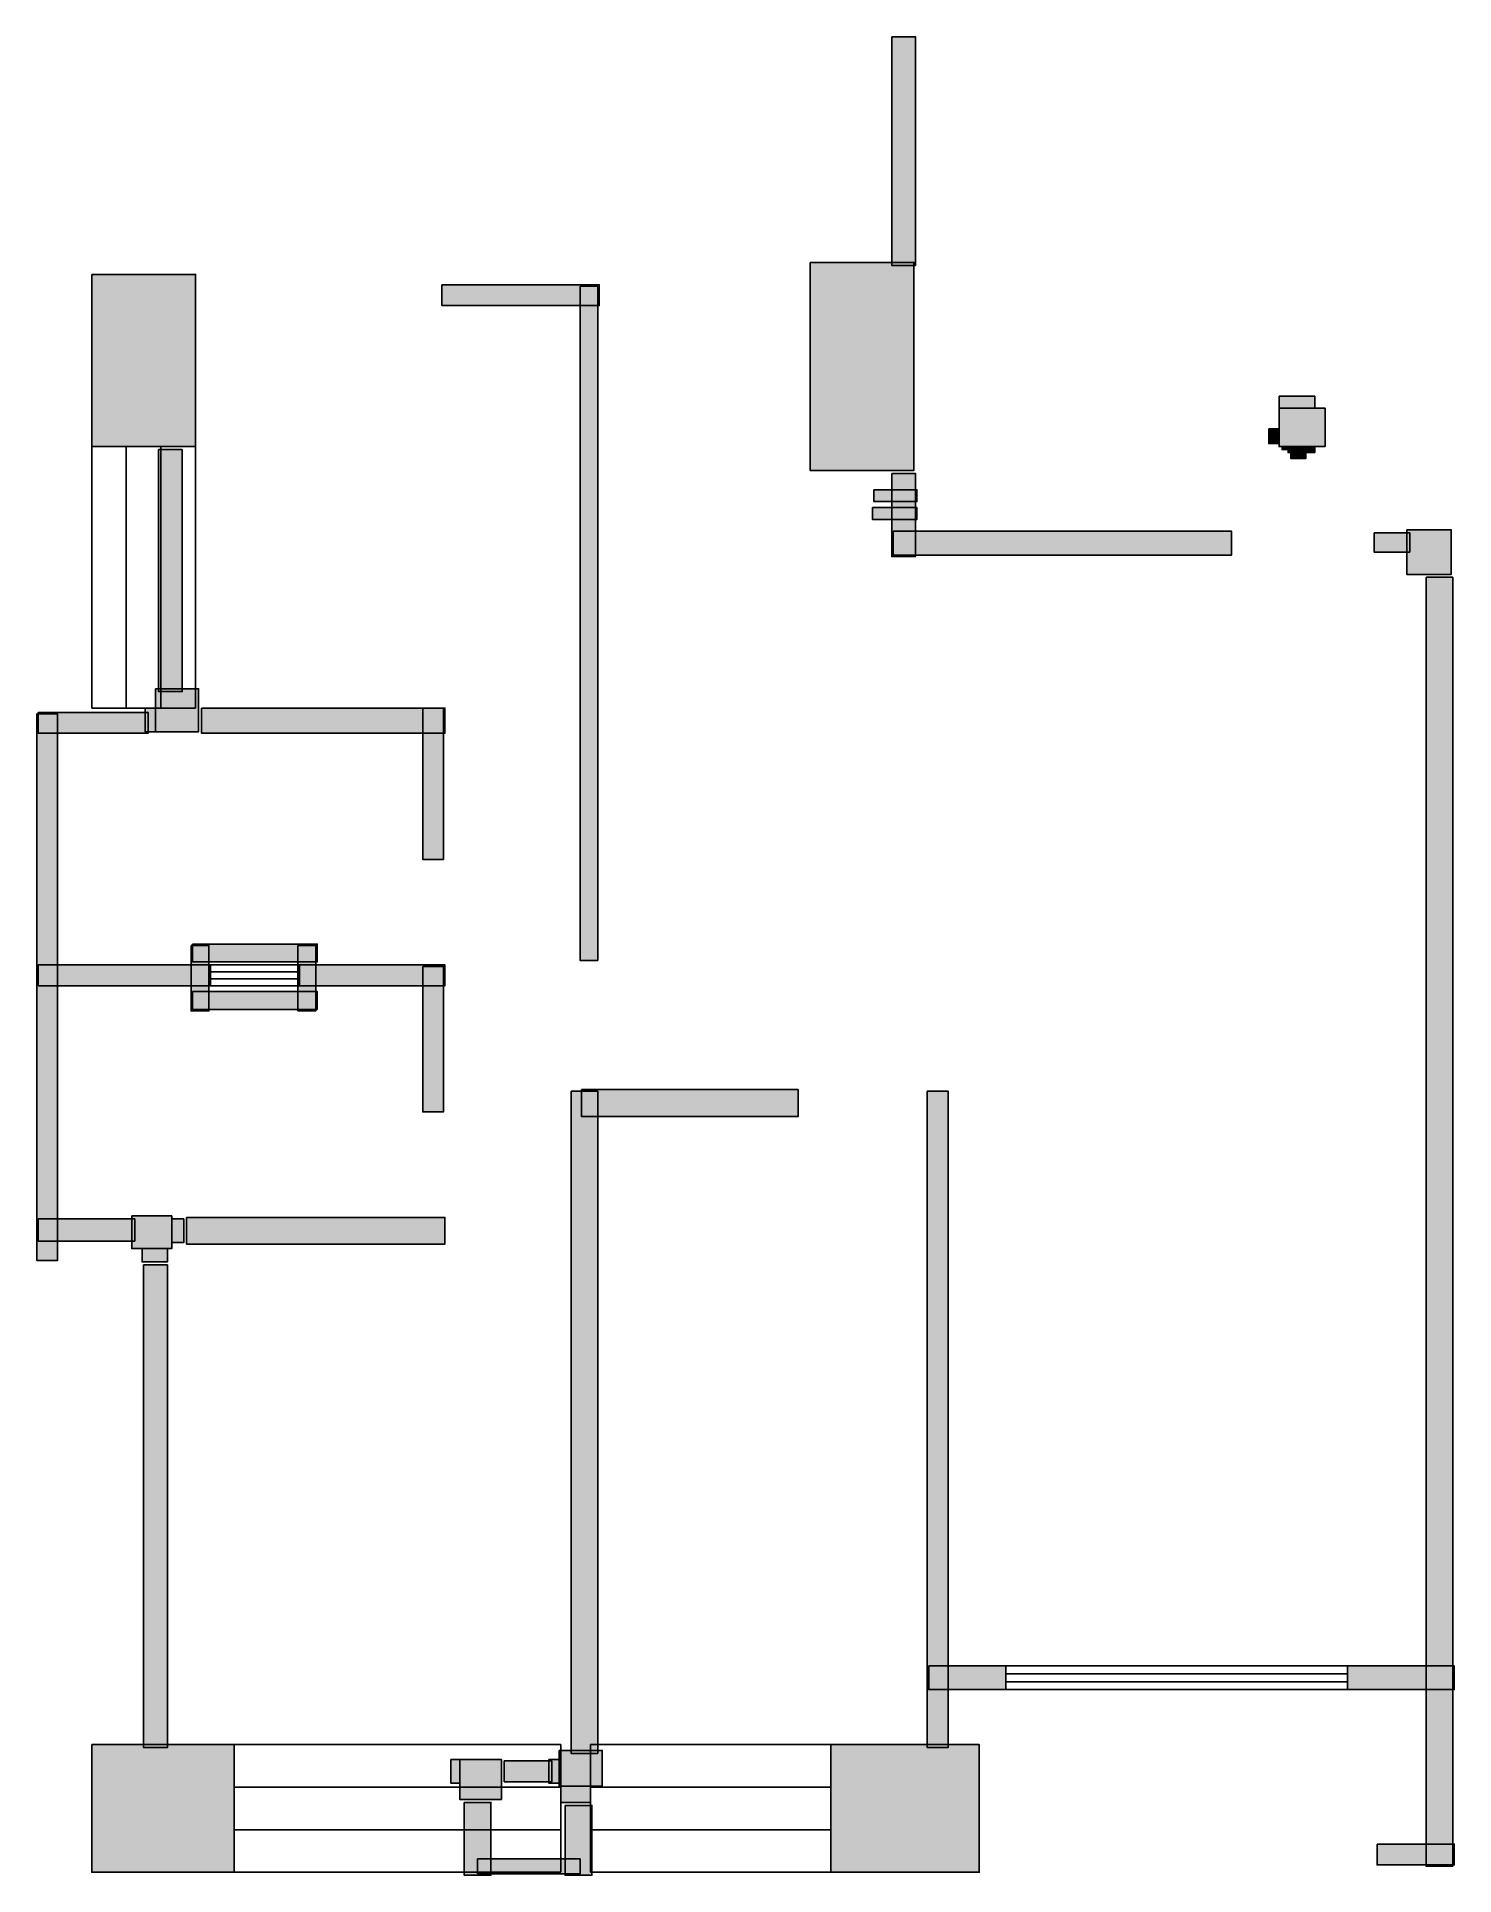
# Model space of a CAD drawing. Header units: centimetres. Extents: x 31 to 871, y 28 to 1118.
import ezdxf

# ---------------------------------------------------------------- set-up
doc = ezdxf.new("R2010")
doc.units = ezdxf.units.CM
doc.layers.add('WALL', color=7, linetype='Continuous')
doc.layers.add('WINDOW', color=5, linetype='Continuous')

msp = doc.modelspace()

# ---------------------------------------------------------------- hatches: boundary and pattern name
at = {"layer": 'WALL'}
h = msp.add_hatch(color=256, dxfattribs=at)
h.dxf.hatch_style = 1
h.paths.add_polyline_path([(537.68, 1117.6), (551.76, 1117.6), (551.76, 982.08), (537.68, 982.08)])
h = msp.add_hatch(color=256, dxfattribs=at)
h.dxf.hatch_style = 1
h.paths.add_polyline_path([(489.28, 983.84), (550.88, 983.84), (550.88, 860.64), (489.28, 860.64)])
h = msp.add_hatch(color=256, dxfattribs=at)
h.dxf.hatch_style = 1
h.paths.add_polyline_path([(63.36, 976.8), (124.96, 976.8), (124.96, 874.72), (63.36, 874.72)])
h = msp.add_hatch(color=256, dxfattribs=at)
h.dxf.hatch_style = 1
h.paths.add_polyline_path([(271.04, 970.64), (364.32, 970.64), (364.32, 958.32), (271.04, 958.32)])
h = msp.add_hatch(color=256, dxfattribs=at)
h.dxf.hatch_style = 1
h.paths.add_polyline_path([(352.88, 969.76), (363.44, 969.76), (363.44, 570.24), (352.88, 570.24)])
h = msp.add_hatch(color=256, dxfattribs=at)
h.dxf.hatch_style = 1
h.paths.add_polyline_path([(767.36, 904.64), (788.48, 904.64), (788.48, 897.6), (767.36, 897.6)])
h = msp.add_hatch(color=256, dxfattribs=at)
h.dxf.hatch_style = 1
h.paths.add_polyline_path([(767.36, 897.6), (794.64, 897.6), (794.64, 874.72), (767.36, 874.72)])
h = msp.add_hatch(color=256, dxfattribs=at)
h.dxf.hatch_style = 1
h.paths.add_polyline_path([(761.2, 885.28), (767.36, 885.28), (767.36, 876.48), (761.2, 876.48)])
h = msp.add_hatch(color=256, dxfattribs=at)
h.dxf.hatch_style = 1
h.paths.add_polyline_path([(102.96, 872.96), (117.04, 872.96), (117.04, 729.52), (102.96, 729.52)])
h = msp.add_hatch(color=256, dxfattribs=at)
h.dxf.hatch_style = 1
h.paths.add_polyline_path([(769.12, 874.72), (772.64, 874.72), (772.64, 872.96), (769.12, 872.96)])
h = msp.add_hatch(color=256, dxfattribs=at)
h.dxf.hatch_style = 1
h.paths.add_polyline_path([(772.64, 874.72), (774.4, 874.72), (774.4, 871.2), (772.64, 871.2)])
h = msp.add_hatch(color=256, dxfattribs=at)
h.dxf.hatch_style = 1
h.paths.add_polyline_path([(774.4, 874.72), (783.2, 874.72), (783.2, 867.68), (774.4, 867.68)])
h = msp.add_hatch(color=256, dxfattribs=at)
h.dxf.hatch_style = 1
h.paths.add_polyline_path([(783.2, 874.72), (788.48, 874.72), (788.48, 871.2), (783.2, 871.2)])
h = msp.add_hatch(color=256, dxfattribs=at)
h.dxf.hatch_style = 1
h.paths.add_polyline_path([(537.68, 858.88), (551.76, 858.88), (551.76, 809.6), (537.68, 809.6)])
h = msp.add_hatch(color=256, dxfattribs=at)
h.dxf.hatch_style = 1
h.paths.add_polyline_path([(527.12, 849.2), (552.64, 849.2), (552.64, 842.16), (527.12, 842.16)])
h = msp.add_hatch(color=256, dxfattribs=at)
h.dxf.hatch_style = 1
h.paths.add_polyline_path([(526.24, 838.64), (552.64, 838.64), (552.64, 831.6), (526.24, 831.6)])
h = msp.add_hatch(color=256, dxfattribs=at)
h.dxf.hatch_style = 1
h.paths.add_polyline_path([(538.56, 824.56), (739.2, 824.56), (739.2, 810.48), (538.56, 810.48)])
h = msp.add_hatch(color=256, dxfattribs=at)
h.dxf.hatch_style = 1
h.paths.add_polyline_path([(823.68, 823.68), (844.8, 823.68), (844.8, 812.24), (823.68, 812.24)])
h = msp.add_hatch(color=256, dxfattribs=at)
h.dxf.hatch_style = 1
h.paths.add_polyline_path([(843.04, 825.44), (869.44, 825.44), (869.44, 799.04), (843.04, 799.04)])
h = msp.add_hatch(color=256, dxfattribs=at)
h.dxf.hatch_style = 1
h.paths.add_polyline_path([(854.48, 797.28), (870.32, 797.28), (870.32, 33.44), (854.48, 33.44)])
h = msp.add_hatch(color=256, dxfattribs=at)
h.dxf.hatch_style = 1
h.paths.add_polyline_path([(101.2, 731.28), (126.72, 731.28), (126.72, 705.76), (101.2, 705.76)])
h = msp.add_hatch(color=256, dxfattribs=at)
h.dxf.hatch_style = 1
h.paths.add_polyline_path([(95.04, 719.84), (101.2, 719.84), (101.2, 705.76), (95.04, 705.76)])
h = msp.add_hatch(color=256, dxfattribs=at)
h.dxf.hatch_style = 1
h.paths.add_polyline_path([(128.48, 719.84), (272.8, 719.84), (272.8, 704.88), (128.48, 704.88)])
h = msp.add_hatch(color=256, dxfattribs=at)
h.dxf.hatch_style = 1
h.paths.add_polyline_path([(259.6, 719.84), (271.92, 719.84), (271.92, 630.08), (259.6, 630.08)])
h = msp.add_hatch(color=256, dxfattribs=at)
h.dxf.hatch_style = 1
h.paths.add_polyline_path([(30.8, 716.32), (43.12, 716.32), (43.12, 392.48), (30.8, 392.48)])
h = msp.add_hatch(color=256, dxfattribs=at)
h.dxf.hatch_style = 1
h.paths.add_polyline_path([(31.68, 717.2), (96.8, 717.2), (96.8, 704.88), (31.68, 704.88)])
h = msp.add_hatch(color=256, dxfattribs=at)
h.dxf.hatch_style = 1
h.paths.add_polyline_path([(122.32, 579.04), (132.88, 579.04), (132.88, 540.32), (122.32, 540.32)])
h = msp.add_hatch(color=256, dxfattribs=at)
h.dxf.hatch_style = 1
h.paths.add_polyline_path([(123.2, 579.92), (197.12, 579.92), (197.12, 569.36), (123.2, 569.36)])
h = msp.add_hatch(color=256, dxfattribs=at)
h.dxf.hatch_style = 1
h.paths.add_polyline_path([(185.68, 579.04), (196.24, 579.04), (196.24, 540.32), (185.68, 540.32)])
h = msp.add_hatch(color=256, dxfattribs=at)
h.dxf.hatch_style = 1
h.paths.add_polyline_path([(31.68, 567.6), (133.76, 567.6), (133.76, 555.28), (31.68, 555.28)])
h = msp.add_hatch(color=256, dxfattribs=at)
h.dxf.hatch_style = 1
h.paths.add_polyline_path([(186.56, 567.6), (272.8, 567.6), (272.8, 555.28), (186.56, 555.28)])
h = msp.add_hatch(color=256, dxfattribs=at)
h.dxf.hatch_style = 1
h.paths.add_polyline_path([(259.6, 566.72), (271.92, 566.72), (271.92, 480.48), (259.6, 480.48)])
h = msp.add_hatch(color=256, dxfattribs=at)
h.dxf.hatch_style = 1
h.paths.add_polyline_path([(123.2, 551.76), (197.12, 551.76), (197.12, 541.2), (123.2, 541.2)])
h = msp.add_hatch(color=256, dxfattribs=at)
h.dxf.hatch_style = 1
h.paths.add_polyline_path([(347.6, 492.8), (363.44, 492.8), (363.44, 100.32), (347.6, 100.32)])
h = msp.add_hatch(color=256, dxfattribs=at)
h.dxf.hatch_style = 1
h.paths.add_polyline_path([(353.76, 493.68), (482.24, 493.68), (482.24, 477.84), (353.76, 477.84)])
h = msp.add_hatch(color=256, dxfattribs=at)
h.dxf.hatch_style = 1
h.paths.add_polyline_path([(558.8, 492.8), (571.12, 492.8), (571.12, 103.84), (558.8, 103.84)])
h = msp.add_hatch(color=256, dxfattribs=at)
h.dxf.hatch_style = 1
h.paths.add_polyline_path([(31.68, 417.12), (88.88, 417.12), (88.88, 403.92), (31.68, 403.92)])
h = msp.add_hatch(color=256, dxfattribs=at)
h.dxf.hatch_style = 1
h.paths.add_polyline_path([(87.12, 418.88), (110.88, 418.88), (110.88, 399.52), (87.12, 399.52)])
h = msp.add_hatch(color=256, dxfattribs=at)
h.dxf.hatch_style = 1
h.paths.add_polyline_path([(110.88, 417.12), (117.92, 417.12), (117.92, 403.04), (110.88, 403.04)])
h = msp.add_hatch(color=256, dxfattribs=at)
h.dxf.hatch_style = 1
h.paths.add_polyline_path([(119.68, 418), (272.8, 418), (272.8, 402.16), (119.68, 402.16)])
h = msp.add_hatch(color=256, dxfattribs=at)
h.dxf.hatch_style = 1
h.paths.add_polyline_path([(93.28, 399.52), (108.24, 399.52), (108.24, 391.6), (93.28, 391.6)])
h = msp.add_hatch(color=256, dxfattribs=at)
h.dxf.hatch_style = 1
h.paths.add_polyline_path([(94.16, 389.84), (108.24, 389.84), (108.24, 103.84), (94.16, 103.84)])
h = msp.add_hatch(color=256, dxfattribs=at)
h.dxf.hatch_style = 1
h.paths.add_polyline_path([(559.68, 152.24), (605.44, 152.24), (605.44, 138.16), (559.68, 138.16)])
h = msp.add_hatch(color=256, dxfattribs=at)
h.dxf.hatch_style = 1
h.paths.add_polyline_path([(807.84, 152.24), (871.2, 152.24), (871.2, 138.16), (807.84, 138.16)])
h = msp.add_hatch(color=256, dxfattribs=at)
h.dxf.hatch_style = 1
h.paths.add_polyline_path([(63.36, 105.6), (147.84, 105.6), (147.84, 29.92), (63.36, 29.92)])
h = msp.add_hatch(color=256, dxfattribs=at)
h.dxf.hatch_style = 1
h.paths.add_polyline_path([(340.56, 102.08), (366.08, 102.08), (366.08, 80.96), (340.56, 80.96)])
h = msp.add_hatch(color=256, dxfattribs=at)
h.dxf.hatch_style = 1
h.paths.add_polyline_path([(501.6, 105.6), (589.6, 105.6), (589.6, 29.92), (501.6, 29.92)])
h = msp.add_hatch(color=256, dxfattribs=at)
h.dxf.hatch_style = 1
h.paths.add_polyline_path([(276.32, 96.8), (281.6, 96.8), (281.6, 82.72), (276.32, 82.72)])
h = msp.add_hatch(color=256, dxfattribs=at)
h.dxf.hatch_style = 1
h.paths.add_polyline_path([(281.6, 96.8), (306.24, 96.8), (306.24, 73.04), (281.6, 73.04)])
h = msp.add_hatch(color=256, dxfattribs=at)
h.dxf.hatch_style = 1
h.paths.add_polyline_path([(308, 95.92), (336.16, 95.92), (336.16, 83.6), (308, 83.6)])
h = msp.add_hatch(color=256, dxfattribs=at)
h.dxf.hatch_style = 1
h.paths.add_polyline_path([(334.4, 96.8), (340.56, 96.8), (340.56, 82.72), (334.4, 82.72)])
h = msp.add_hatch(color=256, dxfattribs=at)
h.dxf.hatch_style = 1
h.paths.add_polyline_path([(341.44, 80.96), (359.04, 80.96), (359.04, 71.28), (341.44, 71.28)])
h = msp.add_hatch(color=256, dxfattribs=at)
h.dxf.hatch_style = 1
h.paths.add_polyline_path([(284.24, 71.28), (300.08, 71.28), (300.08, 28.16), (284.24, 28.16)])
h = msp.add_hatch(color=256, dxfattribs=at)
h.dxf.hatch_style = 1
h.paths.add_polyline_path([(344.08, 69.52), (359.92, 69.52), (359.92, 28.16), (344.08, 28.16)])
h = msp.add_hatch(color=256, dxfattribs=at)
h.dxf.hatch_style = 1
h.paths.add_polyline_path([(825.44, 46.64), (871.2, 46.64), (871.2, 34.32), (825.44, 34.32)])
h = msp.add_hatch(color=256, dxfattribs=at)
h.dxf.hatch_style = 1
h.paths.add_polyline_path([(292.16, 37.84), (352.88, 37.84), (352.88, 29.04), (292.16, 29.04)])

# ---------------------------------------------------------------- linework, layer by layer
for points in [[(537.68, 1117.6), (551.76, 1117.6), (551.76, 982.08), (537.68, 982.08)], [(489.28, 983.84), (550.88, 983.84), (550.88, 860.64), (489.28, 860.64)], [(63.36, 976.8), (124.96, 976.8), (124.96, 874.72), (63.36, 874.72)], [(271.04, 970.64), (364.32, 970.64), (364.32, 958.32), (271.04, 958.32)], [(352.88, 969.76), (363.44, 969.76), (363.44, 570.24), (352.88, 570.24)], [(767.36, 904.64), (788.48, 904.64), (788.48, 897.6), (767.36, 897.6)], [(767.36, 897.6), (794.64, 897.6), (794.64, 874.72), (767.36, 874.72)], [(761.2, 885.28), (767.36, 885.28), (767.36, 876.48), (761.2, 876.48)], [(102.96, 872.96), (117.04, 872.96), (117.04, 729.52), (102.96, 729.52)], [(769.12, 874.72), (772.64, 874.72), (772.64, 872.96), (769.12, 872.96)], [(772.64, 874.72), (774.4, 874.72), (774.4, 871.2), (772.64, 871.2)], [(774.4, 874.72), (783.2, 874.72), (783.2, 867.68), (774.4, 867.68)], [(783.2, 874.72), (788.48, 874.72), (788.48, 871.2), (783.2, 871.2)], [(537.68, 858.88), (551.76, 858.88), (551.76, 809.6), (537.68, 809.6)], [(527.12, 849.2), (552.64, 849.2), (552.64, 842.16), (527.12, 842.16)], [(526.24, 838.64), (552.64, 838.64), (552.64, 831.6), (526.24, 831.6)], [(538.56, 824.56), (739.2, 824.56), (739.2, 810.48), (538.56, 810.48)], [(823.68, 823.68), (844.8, 823.68), (844.8, 812.24), (823.68, 812.24)], [(843.04, 825.44), (869.44, 825.44), (869.44, 799.04), (843.04, 799.04)], [(854.48, 797.28), (870.32, 797.28), (870.32, 33.44), (854.48, 33.44)], [(101.2, 731.28), (126.72, 731.28), (126.72, 705.76), (101.2, 705.76)], [(95.04, 719.84), (101.2, 719.84), (101.2, 705.76), (95.04, 705.76)], [(128.48, 719.84), (272.8, 719.84), (272.8, 704.88), (128.48, 704.88)], [(259.6, 719.84), (271.92, 719.84), (271.92, 630.08), (259.6, 630.08)], [(30.8, 716.32), (43.12, 716.32), (43.12, 392.48), (30.8, 392.48)], [(31.68, 717.2), (96.8, 717.2), (96.8, 704.88), (31.68, 704.88)], [(122.32, 579.04), (132.88, 579.04), (132.88, 540.32), (122.32, 540.32)], [(123.2, 579.92), (197.12, 579.92), (197.12, 569.36), (123.2, 569.36)], [(185.68, 579.04), (196.24, 579.04), (196.24, 540.32), (185.68, 540.32)], [(31.68, 567.6), (133.76, 567.6), (133.76, 555.28), (31.68, 555.28)], [(186.56, 567.6), (272.8, 567.6), (272.8, 555.28), (186.56, 555.28)], [(259.6, 566.72), (271.92, 566.72), (271.92, 480.48), (259.6, 480.48)], [(123.2, 551.76), (197.12, 551.76), (197.12, 541.2), (123.2, 541.2)], [(347.6, 492.8), (363.44, 492.8), (363.44, 100.32), (347.6, 100.32)], [(353.76, 493.68), (482.24, 493.68), (482.24, 477.84), (353.76, 477.84)], [(558.8, 492.8), (571.12, 492.8), (571.12, 103.84), (558.8, 103.84)], [(31.68, 417.12), (88.88, 417.12), (88.88, 403.92), (31.68, 403.92)], [(87.12, 418.88), (110.88, 418.88), (110.88, 399.52), (87.12, 399.52)], [(110.88, 417.12), (117.92, 417.12), (117.92, 403.04), (110.88, 403.04)], [(119.68, 418), (272.8, 418), (272.8, 402.16), (119.68, 402.16)], [(93.28, 399.52), (108.24, 399.52), (108.24, 391.6), (93.28, 391.6)], [(94.16, 389.84), (108.24, 389.84), (108.24, 103.84), (94.16, 103.84)], [(559.68, 152.24), (605.44, 152.24), (605.44, 138.16), (559.68, 138.16)], [(807.84, 152.24), (871.2, 152.24), (871.2, 138.16), (807.84, 138.16)], [(63.36, 105.6), (147.84, 105.6), (147.84, 29.92), (63.36, 29.92)], [(340.56, 102.08), (366.08, 102.08), (366.08, 80.96), (340.56, 80.96)], [(501.6, 105.6), (589.6, 105.6), (589.6, 29.92), (501.6, 29.92)], [(276.32, 96.8), (281.6, 96.8), (281.6, 82.72), (276.32, 82.72)], [(281.6, 96.8), (306.24, 96.8), (306.24, 73.04), (281.6, 73.04)], [(308, 95.92), (336.16, 95.92), (336.16, 83.6), (308, 83.6)], [(334.4, 96.8), (340.56, 96.8), (340.56, 82.72), (334.4, 82.72)], [(341.44, 80.96), (359.04, 80.96), (359.04, 71.28), (341.44, 71.28)], [(284.24, 71.28), (300.08, 71.28), (300.08, 28.16), (284.24, 28.16)], [(344.08, 69.52), (359.92, 69.52), (359.92, 28.16), (344.08, 28.16)], [(825.44, 46.64), (871.2, 46.64), (871.2, 34.32), (825.44, 34.32)], [(292.16, 37.84), (352.88, 37.84), (352.88, 29.04), (292.16, 29.04)]]:
    msp.add_lwpolyline(points, close=True, dxfattribs=at)
at = {"layer": 'WINDOW'}
for p, q in [((63.36, 874.72), (63.36, 719.84)), ((63.36, 874.72), (124.96, 874.72)), ((83.89, 874.72), (83.89, 719.84)), ((104.43, 874.72), (104.43, 719.84)), ((124.96, 874.72), (124.96, 719.84)), ((63.36, 719.84), (124.96, 719.84)), ((133.76, 567.6), (186.56, 567.6)), ((133.76, 567.6), (133.76, 555.28)), ((186.56, 567.6), (186.56, 555.28)), ((133.76, 563.49), (186.56, 563.49)), ((133.76, 559.39), (186.56, 559.39)), ((133.76, 555.28), (186.56, 555.28)), ((605.44, 152.24), (807.84, 152.24)), ((605.44, 152.24), (605.44, 138.16)), ((605.44, 147.55), (807.84, 147.55)), ((605.44, 142.85), (807.84, 142.85)), ((807.84, 152.24), (807.84, 138.16)), ((605.44, 138.16), (807.84, 138.16)), ((147.84, 105.6), (341.44, 105.6)), ((147.84, 105.6), (147.84, 29.92)), ((341.44, 105.6), (341.44, 29.92)), ((359.04, 105.6), (501.6, 105.6)), ((359.04, 105.6), (359.04, 29.92)), ((501.6, 105.6), (501.6, 29.92)), ((147.84, 80.37), (341.44, 80.37)), ((359.04, 80.37), (501.6, 80.37)), ((147.84, 55.15), (341.44, 55.15)), ((359.04, 55.15), (501.6, 55.15)), ((147.84, 29.92), (341.44, 29.92)), ((359.04, 29.92), (501.6, 29.92))]:
    msp.add_line(p, q, dxfattribs=at)

doc.saveas('drawing.dxf')
